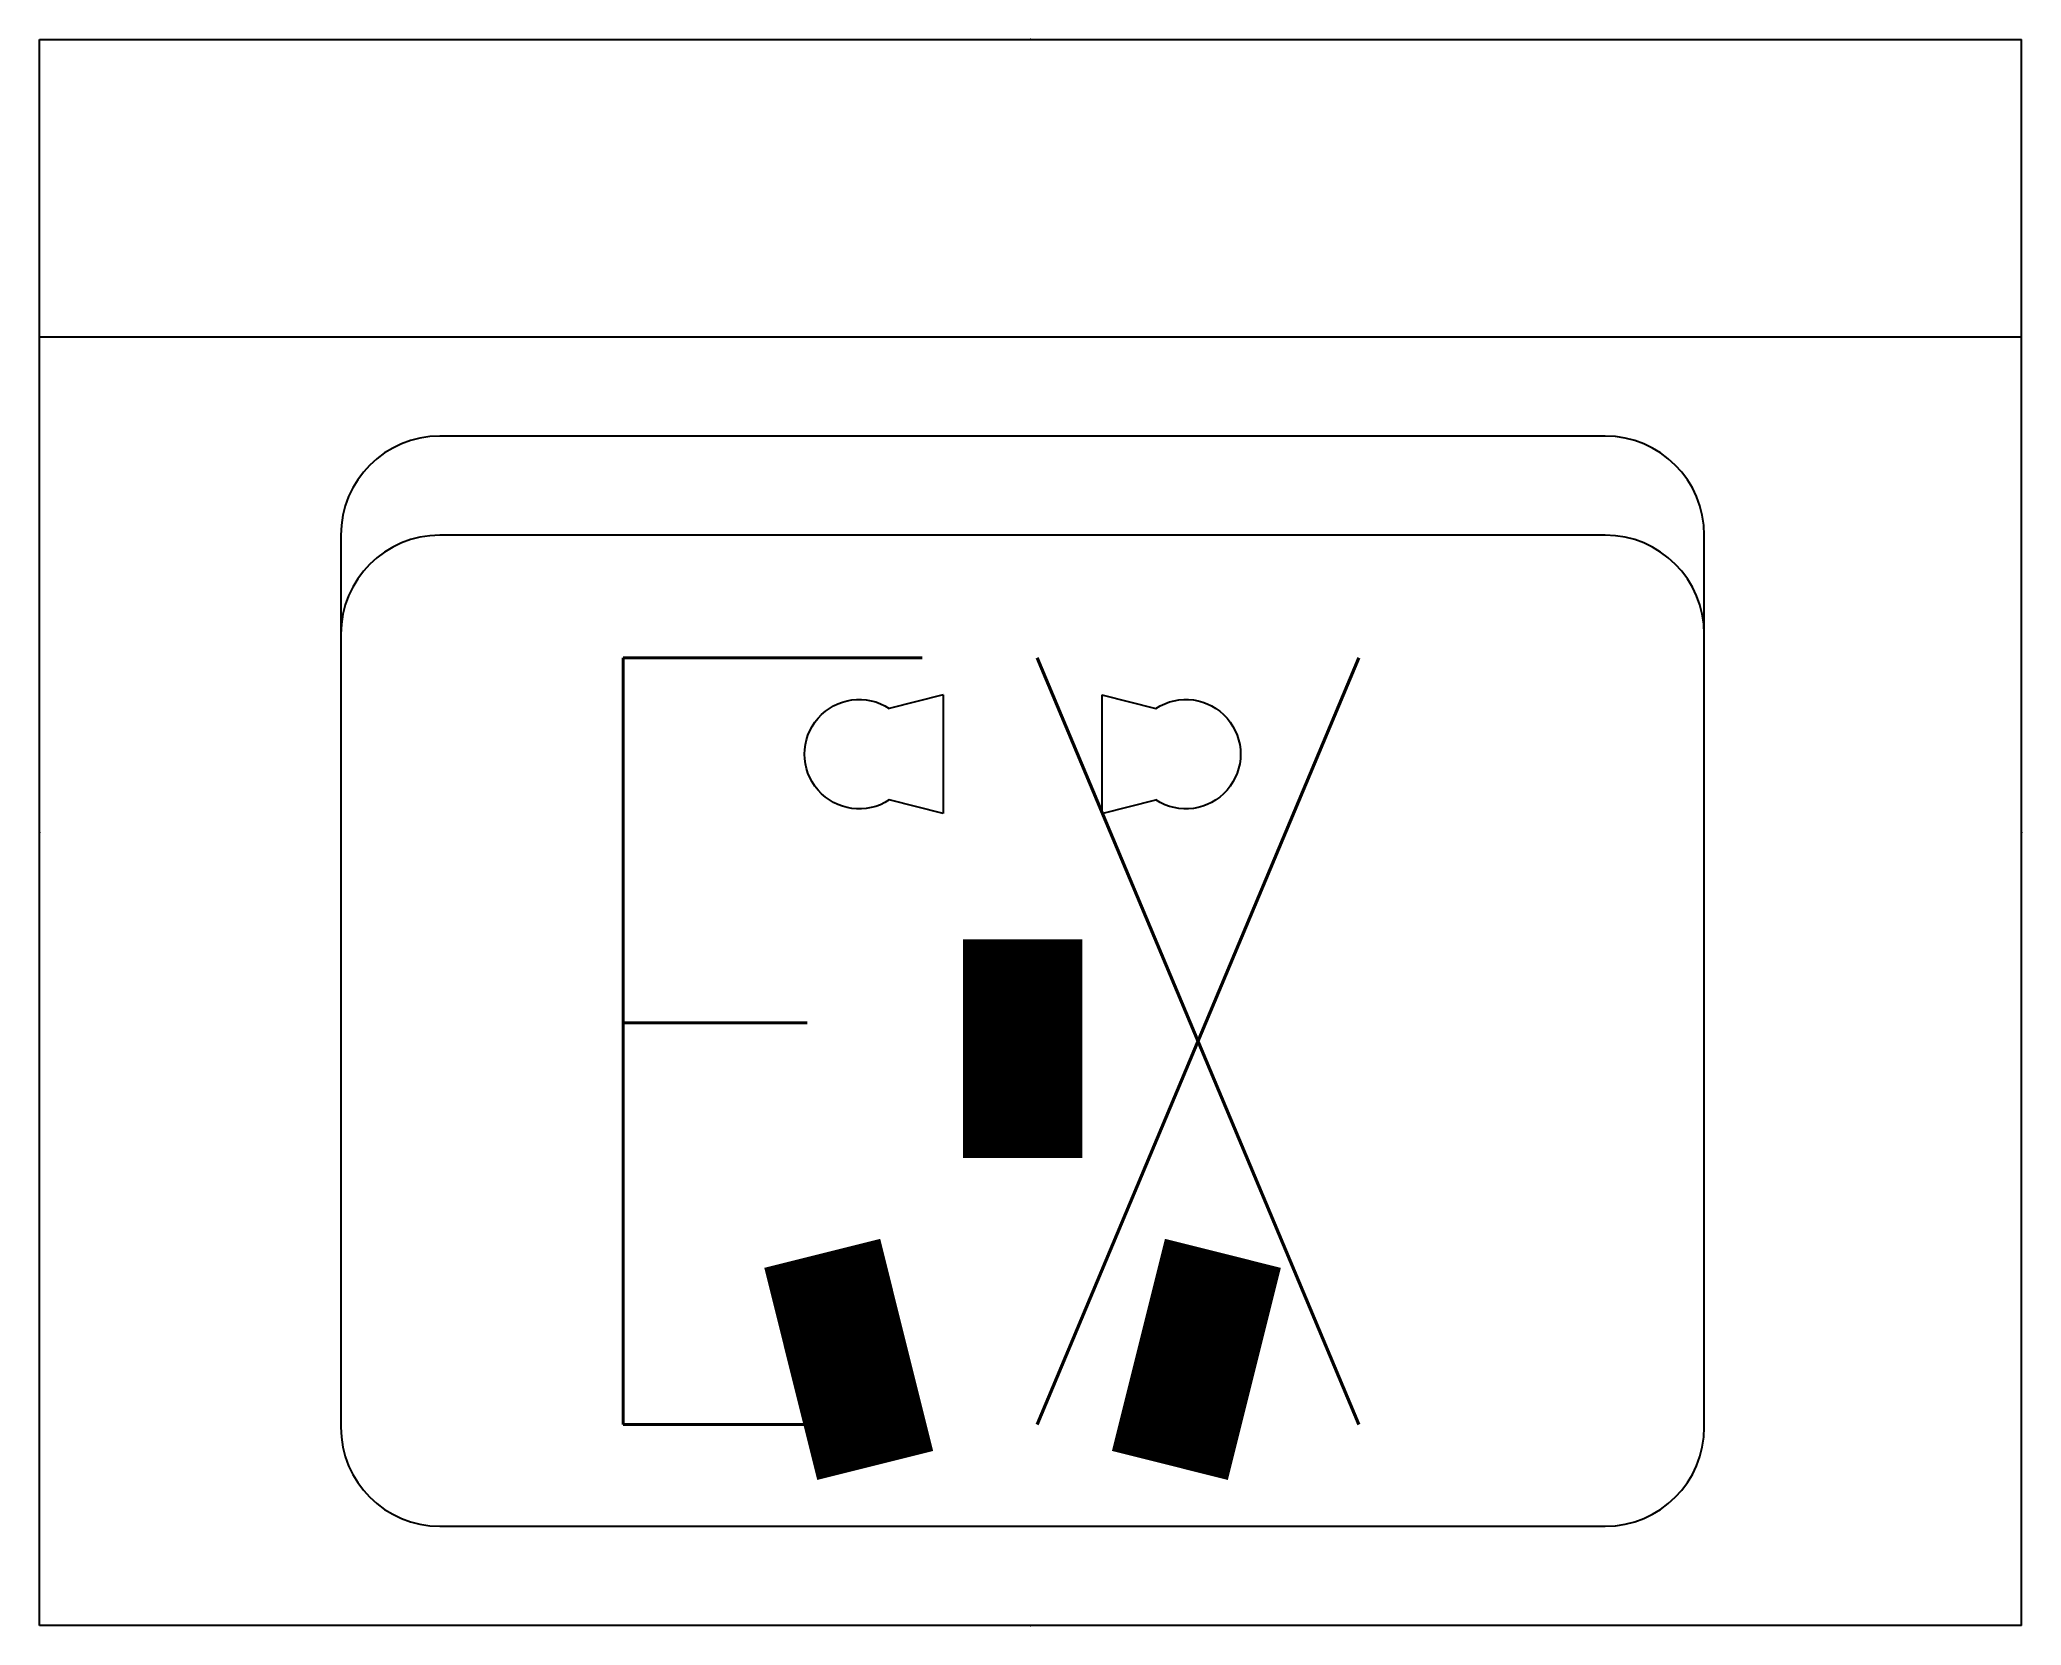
# Model space of a CAD drawing. Extents: x -1241 to 1241, y -1985 to 0.
import ezdxf
from ezdxf.enums import TextEntityAlignment as Align

# ---------------------------------------------------------------- set-up
doc = ezdxf.new("R2010")
doc.units = 0
doc.header["$LTSCALE"] = 1000
doc.layers.add('TJ(电气专业D)', color=142, linetype='CONTINUOUS')
doc.styles.add('_TEL_DIM', font='SIMPLEX', dxfattribs={"width": 0.8, "height": 3.5, "bigfont": 'HZTXT'})
doc.styles.add('CHINA', font='txt', dxfattribs={"width": 0.7, "bigfont": 'HZTXT'})

# ---------------------------------------------------------------- blocks, each defined once
blk = doc.blocks.new('$equip_U$00000170')
at = {"layer": 'TJ(电气专业D)'}
for p, q in [((-2.4816, 0.0001), (2.4822, 0.0001)), ((-2.4816, -3.971), (-2.4816, 0.0001)), ((2.4822, -3.971), (2.4822, 0.0001)), ((-2.4816, -0.7445), (2.4822, -0.7445)), ((1.4398, -0.9927), (-1.4789, -0.9927)), ((-1.7271, -1.2409), (-1.7271, -3.2264)), ((1.4398, -1.2409), (-1.4789, -1.2409)), ((1.688, -3.2264), (1.688, -1.2409)), ((-1.7271, -1.4891), (-1.7271, -3.4746)), ((1.688, -3.4746), (1.688, -1.4891)), ((-1.4789, -3.7228), (1.4398, -3.7228)), ((2.4822, -3.971), (-2.4816, -3.971))]:
    blk.add_line(p, q, dxfattribs=at)
at = {"layer": 'TJ(电气专业D)', "extrusion": (9.33948e-32, 2e-16, -1)}
for p, q in [((-0.2181, -1.6404), (-0.3535, -1.6746)), ((-0.2181, -1.6404), (-0.2181, -1.9382)), ((0.179, -1.6404), (0.3144, -1.6746)), ((0.179, -1.6404), (0.179, -1.9382)), ((-0.2181, -1.9382), (-0.3535, -1.904)), ((0.179, -1.9382), (0.3144, -1.904))]:
    blk.add_line(p, q, dxfattribs=at)
at = {"layer": 'TJ(电气专业D)', "extrusion": (9.33948e-32, 2e-16, -1), "const_width": 0.2}
for points in [[(0.0692, -2.7007), (-0.0301, -2.7007), (-0.0301, -2.3532), (0.0692, -2.3532)], [(0.4611, -3.4855), (0.3648, -3.4614), (0.449, -3.1243), (0.5453, -3.1484)], [(-0.4219, -3.4855), (-0.3256, -3.4614), (-0.4098, -3.1243), (-0.5061, -3.1484)]]:
    blk.add_lwpolyline(points, close=True, dxfattribs=at)
at = {"layer": 'TJ(电气专业D)'}
for centre, start, end in [((-1.4789, -1.2409), 90, 180), ((1.4398, -1.2409), 0, 90), ((-1.4789, -1.4891), 90, 180), ((1.4398, -1.4891), 0, 90), ((-1.4789, -3.4746), 180, 270), ((1.4398, -3.4746), 270, 0)]:
    blk.add_arc(centre, 0.2482, start, end, dxfattribs=at)
at = {"layer": 'TJ(电气专业D)', "extrusion": (9.33948e-32, 2e-16, -1)}
for centre, start, end in [((0.4285, -1.7893), 236.8096, 123.1904), ((-0.3894, -1.7893), 56.8096, 303.1904)]:
    blk.add_arc(centre, 0.137, start, end, dxfattribs=at)
at = {"layer": 'TJ(电气专业D)'}
for p in [(0.0003, 0.0001), (-2.4816, -1.9855), (2.4822, -1.9855), (0.0003, -3.971)]:
    blk.add_point(p, dxfattribs=at)
at = {"layer": 'TJ(电气专业D)', "linetype": 'Continuous', "style": 'CHINA', "width": 0.7}
blk.add_text('EX', height=1.92, dxfattribs=at).set_placement((-1.2506, -3.468))
at = {"layer": 'TJ(电气专业D)', "style": '_TEL_DIM', "flags": 1}
for tag in ['REMARK', 'A']:
    blk.add_attdef(tag, text='', height=0.0001, dxfattribs=at).set_placement((0.0003, 0.0001), align=Align.MIDDLE_CENTER)

msp = doc.modelspace()

# ---------------------------------------------------------------- block references
at = {"layer": 'TJ(电气专业D)', "xscale": 500, "yscale": 500, "zscale": 500}
msp.add_blockref('$equip_U$00000170', (0, 0), dxfattribs=at)

doc.saveas('drawing.dxf')
